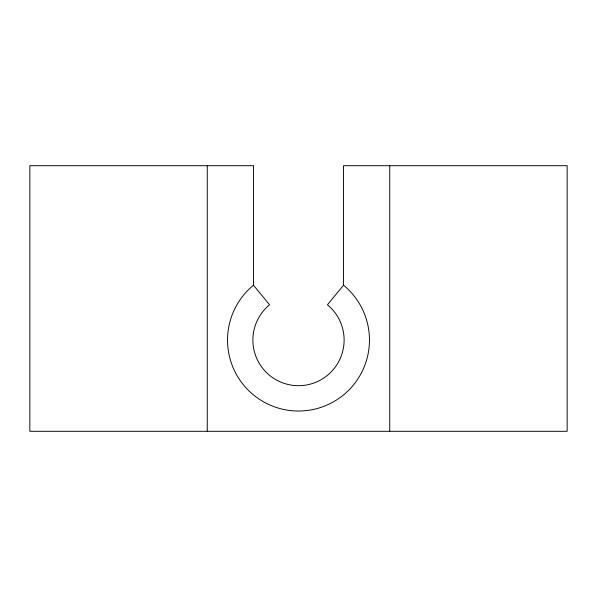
<?xml version="1.0" encoding="UTF-8"?>
<svg xmlns="http://www.w3.org/2000/svg" width="597" height="597" viewBox="0 0 597 597"><rect width="100%" height="100%" fill="white"/><g stroke="black" fill="none" stroke-linecap="round" stroke-linejoin="round"><path stroke-width="0.9" d="M343.521 285.209L327.44 304.798A45.618 45.618 0 0 1 331.798 371.252A45.618 45.618 0 0 1 265.202 371.252A45.618 45.618 0 0 1 269.56 304.798L253.479 285.209L253.479 165.697L29.85 165.697L29.85 431.303L567.15 431.303L567.15 165.697L343.521 165.697L343.521 285.209A70.961 70.961 0 0 1 350.297 388.572A70.961 70.961 0 0 1 246.703 388.572A70.961 70.961 0 0 1 253.479 285.209M389.737 165.697L389.737 431.303M207.263 165.697L207.263 431.303"/></g></svg>
